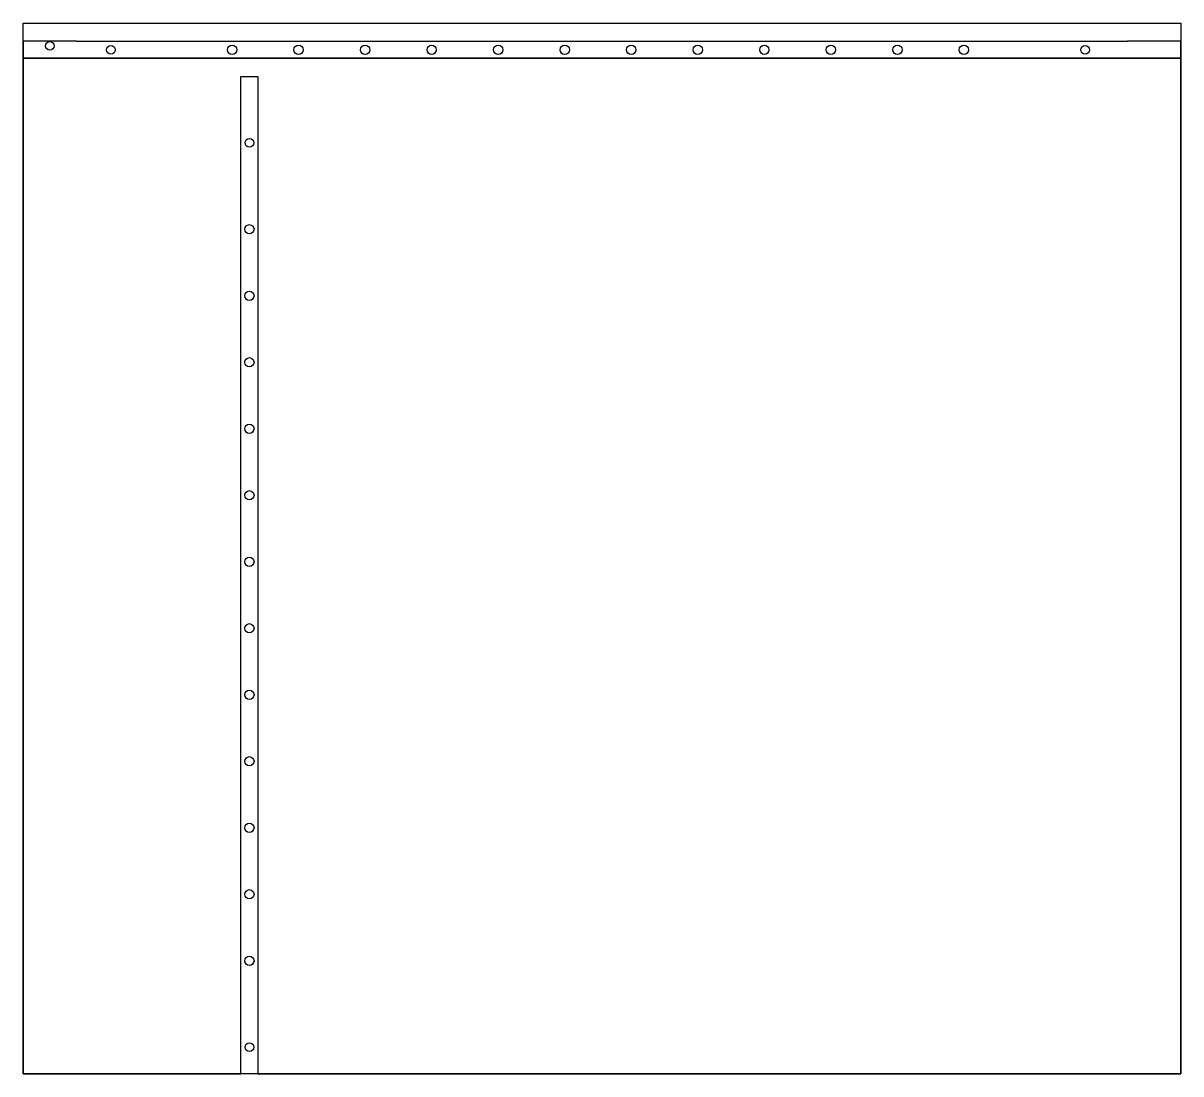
# Model space of a CAD drawing. Header units: millimetres. Extents: x -217 to 218, y -354 to 41.
import ezdxf

# ---------------------------------------------------------------- set-up
doc = ezdxf.new("R2010")
doc.units = ezdxf.units.MM
doc.layers.get('0').update_dxf_attribs({"linetype": 'CONTINUOUS'})

msp = doc.modelspace()

# ---------------------------------------------------------------- linework, layer by layer
for points in [[(-217.39, -353.51), (-217.39, 41.49), (217.61, 41.49), (217.61, -353.51)], [(197.61, 34.69), (197.61, 34.59), (-197.39, 34.59), (-197.39, 34.69), (-217.39, 34.69), (-217.39, 28.29), (217.61, 28.29), (217.61, 34.69)], [(-129.19, 21.49), (-129.19, -353.51), (217.61, -353.51), (217.61, 28.29), (-217.39, 28.29), (-217.39, -353.51), (-135.59, -353.51), (-135.59, 21.49)]]:
    msp.add_lwpolyline(points, close=True)
for centre, radius in [((-207.39, 32.99), 1.63), ((-184.39, 31.49), 1.63), ((-184.39, 31.49), 1.63), ((-138.89, 31.49), 1.75), ((-138.89, 31.49), 1.75), ((-113.89, 31.49), 1.75), ((-113.89, 31.49), 1.75), ((-88.89, 31.49), 1.75), ((-88.89, 31.49), 1.75), ((-63.89, 31.49), 1.75), ((-63.89, 31.49), 1.75), ((-38.89, 31.49), 1.75), ((-38.89, 31.49), 1.75), ((-13.89, 31.49), 1.75), ((-13.89, 31.49), 1.75), ((11.11, 31.49), 1.75), ((11.11, 31.49), 1.75), ((36.11, 31.49), 1.75), ((36.11, 31.49), 1.75), ((61.11, 31.49), 1.75), ((61.11, 31.49), 1.75), ((86.11, 31.49), 1.75), ((86.11, 31.49), 1.75), ((111.11, 31.49), 1.75), ((111.11, 31.49), 1.75), ((136.11, 31.49), 1.75), ((136.11, 31.49), 1.75), ((181.61, 31.49), 1.63), ((181.61, 31.49), 1.63), ((-132.39, -3.51), 1.62), ((-132.39, -36.01), 1.75), ((-132.39, -61.01), 1.75), ((-132.39, -86.01), 1.75), ((-132.39, -111.01), 1.75), ((-132.39, -136.01), 1.75), ((-132.39, -161.01), 1.75), ((-132.39, -186.01), 1.75), ((-132.39, -211.01), 1.75), ((-132.39, -236.01), 1.75), ((-132.39, -261.01), 1.75), ((-132.39, -286.01), 1.75), ((-132.39, -311.01), 1.75), ((-132.39, -343.51), 1.62)]:
    msp.add_circle(centre, radius)

doc.saveas('drawing.dxf')
